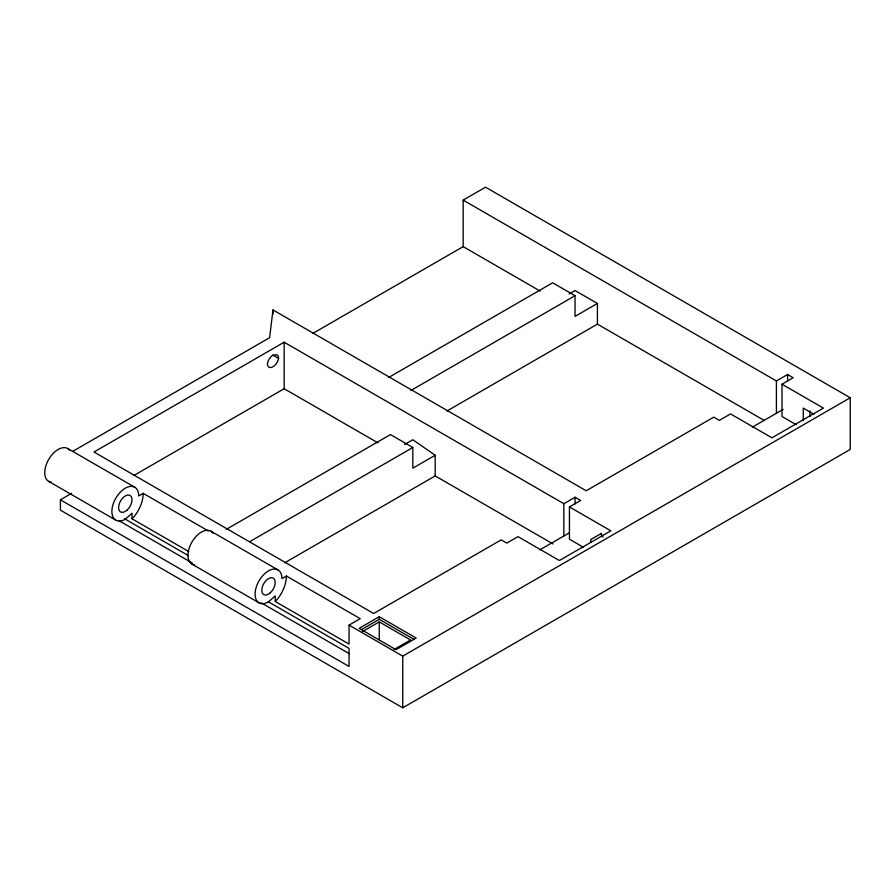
<?xml version="1.0" encoding="UTF-8"?>
<svg xmlns="http://www.w3.org/2000/svg" width="895" height="895" viewBox="0 0 895 895"><rect width="100%" height="100%" fill="white"/><g stroke="black" fill="none" stroke-linecap="round" stroke-linejoin="round"><path stroke-width="1.34" d="M796.181 424.678L782.006 416.499L782.006 384.201L823.4 408.098L771.937 437.812L730.544 413.915L719.356 420.37L713.762 417.137L586.225 490.773L272.975 309.927L269.619 337.695L72.506 451.494M188.767 551.555L132.012 518.787L134.25 516.426A25.317 14.611 -60 0 0 143.2 493.358L208.412 531.003M275.212 601.462L277.45 599.102A25.317 14.611 -60 0 0 286.4 576.033L360.237 618.669L349.05 625.124L349.05 644.098L275.212 601.462L275.212 595.913L268.5 601.876A18.985 10.964 -60 0 1 255.075 594.123A18.985 10.964 -60 0 1 268.5 570.865A18.985 10.964 -60 0 1 281.925 578.617L286.4 576.033M272.975 355.136L271.532 356.188A7.91 4.564 -60 0 0 267.381 364.824L268.489 366.849A8.111 4.676 -60 0 0 274.25 365.854A8.111 4.676 -60 0 0 278.569 358.369A7.91 4.564 -60 0 0 276.935 354.744L272.975 355.136L278.569 358.369M312.702 333.499L463.162 246.628L463.162 200.122L485.537 187.2L850.25 397.76L850.25 449.435L402.75 707.8L60.412 510.15L60.412 499.824L71.6 493.358M569.444 506.928L580.631 500.462L575.037 497.24L563.85 503.695L284.162 342.214L93.975 452.02L373.662 613.5L501.2 539.864L506.794 543.097L517.981 536.631L559.375 560.527L610.837 530.824L569.444 506.928L569.444 539.215L583.618 547.404M133.702 475.592L284.162 388.721L377.947 442.868M143.2 493.358L138.725 495.942A18.985 10.964 -60 0 0 125.3 488.189A18.985 10.964 -60 0 0 111.875 511.448A18.985 10.964 -60 0 0 125.3 519.201L132.012 513.238L132.012 518.787M388.475 377.589L552.662 282.798L575.037 295.708L575.037 316.382L597.412 303.461L597.412 324.135L764.319 420.493M569.153 293.94L575.037 290.551L597.412 303.461M410.85 390.511L575.037 295.708M226.256 529.381L390.444 434.578L412.819 447.5L412.819 468.174L435.194 455.253L412.819 439.747L404.574 444.513M446.952 411.006L597.412 324.135M249.839 541.598L412.819 447.5M284.733 562.787L435.194 475.916L553.032 543.947M463.162 200.122L776.412 380.968L787.6 374.513L793.194 377.746L782.006 384.201M379.256 616.722L359.119 628.357L396.037 649.669L416.175 638.046L379.256 616.722L379.256 619.306L413.792 639.254M361.49 629.565L379.256 619.306M362.553 631.534L379.256 621.891L410.581 639.981L393.878 649.625M539.752 549.899L569.444 532.76M752.315 427.183L783.125 409.395M601.518 533.319L590.7 539.573L590.7 542.213M349.05 625.124L402.75 656.125L850.25 397.76M813.924 414.251L803.262 408.098L803.262 420.505M463.162 246.628L540.155 291.076M67.673 448.496L134.798 487.249M210.873 531.171L277.998 569.925M124.416 518.686L188.431 555.638M268.131 601.664L349.05 648.372L349.05 666.462L60.412 499.824M118.699 520.554L192.369 563.089M261.206 602.827L349.363 653.73M48.677 481.376L115.802 520.14M191.877 564.063L259.002 602.816M601.026 533.61L602.984 537.123M809.975 410.995L809.975 416.399M787.6 374.513L787.6 381.236M776.412 380.968L776.412 413.266M575.037 497.24L575.037 503.963M563.85 503.695L563.85 535.993M435.194 455.253L435.194 475.916M402.75 656.125L402.75 707.8M379.256 621.891L379.256 639.936M284.162 342.214L284.162 388.721M272.975 309.927L272.975 314.022M51.462 482.237A18.985 10.964 -60 0 1 48.677 459.459A18.985 10.964 -60 0 1 69.799 450.476M194.662 564.913A18.985 10.964 -60 0 1 191.877 542.135A18.985 10.964 -60 0 1 212.999 533.151M127.034 510.172A9.498 5.482 -60 0 0 130.043 495.472A9.498 5.482 -60 0 0 118.811 505.429A9.498 5.482 -60 0 0 127.034 510.172M270.234 592.848A9.498 5.482 -60 0 0 273.243 578.148A9.498 5.482 -60 0 0 262.011 588.104A9.498 5.482 -60 0 0 270.234 592.848"/></g></svg>
